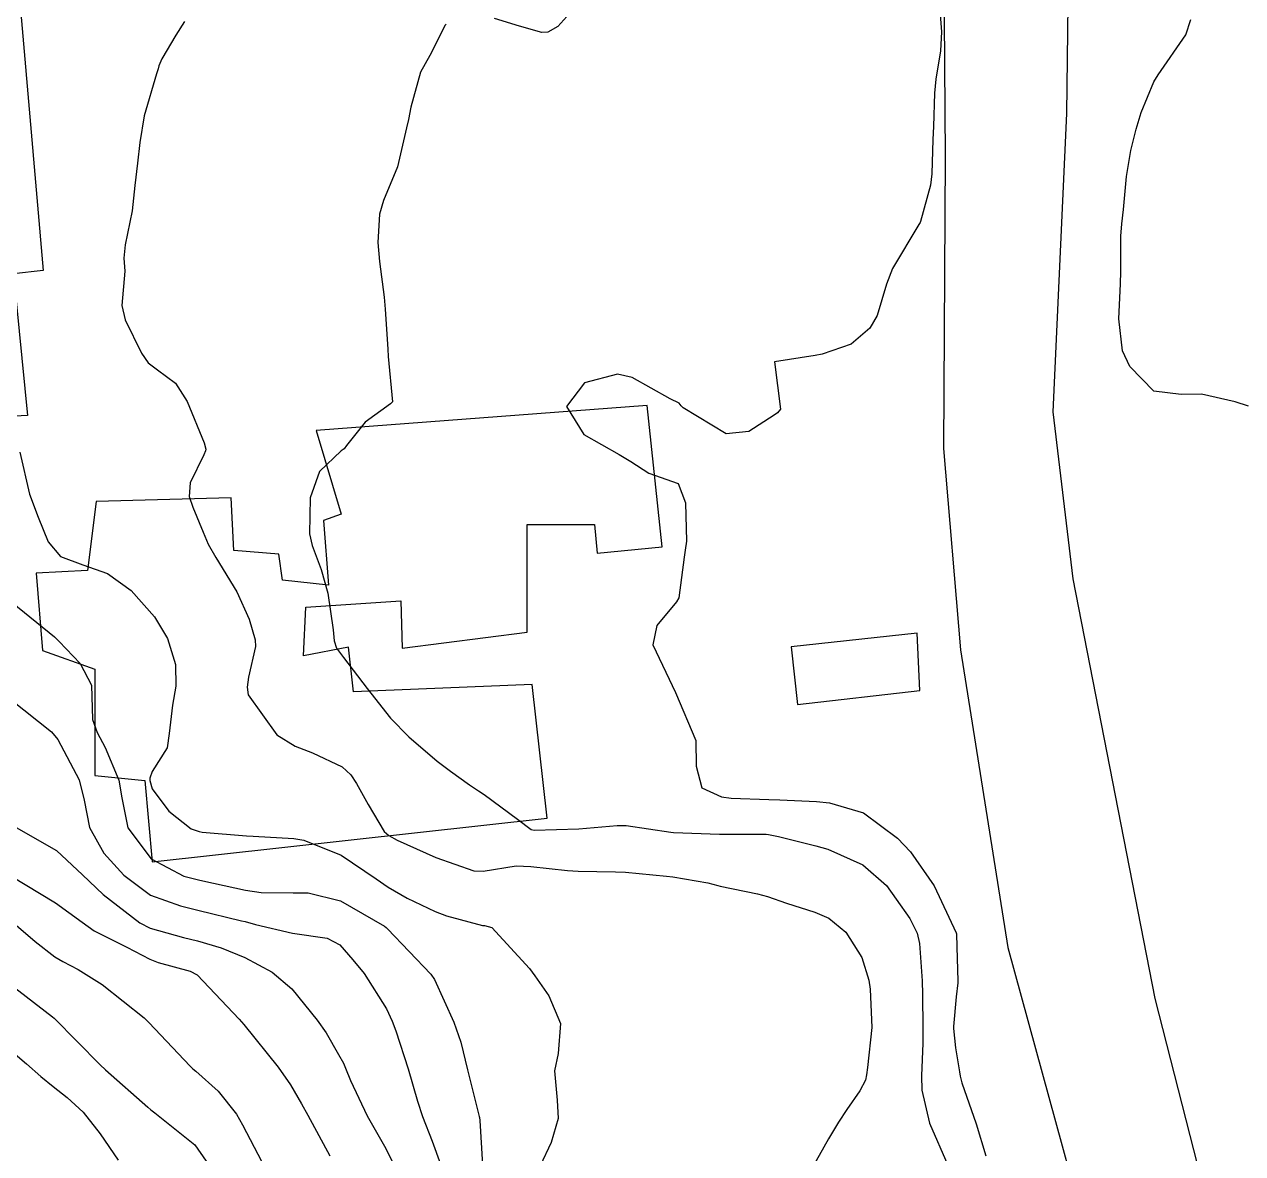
# Model space of a CAD drawing. Header units: metres. Extents: x 318500 to 325275, y 7408834 to 7428799.
# Drawn here: x 323871.3 to 323922.7, y 7420857.6 to 7420905.2 of the extents above; entities that cross this region are included whole.
import ezdxf

# ---------------------------------------------------------------- set-up
doc = ezdxf.new("R2010")
doc.units = ezdxf.units.M
doc.header["$MEASUREMENT"] = 0
for name, color, linetype in [('Curvas de Nivel 1m', 11, 'Continuous'), ('Curvas de Nivel 5m', 15, 'Continuous'), ('Edificações', 30, 'Continuous'), ('Vias Primárias', 230, 'Continuous')]:
    doc.layers.add(name, color=color, linetype=linetype)

msp = doc.modelspace()

# ---------------------------------------------------------------- linework, layer by layer
at = {"layer": 'Curvas de Nivel 1m', "flags": 128}
for points, elevation in [([(323909.882, 7420906.169), (323909.982, 7420904.901), (323909.93, 7420904.089), (323909.74, 7420902.904), (323909.686, 7420902.312), (323909.635, 7420900.904), (323909.615, 7420900.362), (323909.573, 7420898.905), (323909.515, 7420898.433), (323909.093, 7420896.909), (323909.072, 7420896.857), (323909.019, 7420896.771), (323907.909, 7420894.926), (323907.657, 7420894.263), (323907.261, 7420892.936), (323906.962, 7420892.413), (323906.171, 7420891.732), (323904.945, 7420891.311), (323904.656, 7420891.261), (323902.94, 7420890.99), (323903.195, 7420888.987), (323903.07, 7420888.836), (323902.916, 7420888.743), (323901.859, 7420888.053), (323900.904, 7420887.956), (323899.086, 7420889.048), (323899.009, 7420889.137), (323898.922, 7420889.241), (323898.545, 7420889.433), (323896.933, 7420890.33), (323896.324, 7420890.47), (323894.93, 7420890.099), (323894.168, 7420889.111), (323894.902, 7420887.926), (323896.385, 7420887.078), (323896.886, 7420886.783), (323897.642, 7420886.299), (323898.872, 7420885.857), (323899.187, 7420885.045), (323899.232, 7420883.432), (323899.167, 7420883.045), (323899.122, 7420882.76), (323898.902, 7420881.049), (323898.807, 7420880.877), (323897.974, 7420879.876), (323897.811, 7420879.06), (323898.76, 7420877.05), (323899.627, 7420875.037), (323899.633, 7420873.951), (323899.875, 7420873.033), (323900.705, 7420872.658), (323901.116, 7420872.602), (323902.703, 7420872.551), (323903.157, 7420872.531), (323904.702, 7420872.46), (323905.261, 7420872.403), (323906.696, 7420871.988), (323908.126, 7420870.918), (323908.671, 7420870.336), (323909.666, 7420868.9), (323910.596, 7420866.925), (323910.608, 7420866.89), (323910.622, 7420866.334), (323910.671, 7420864.889), (323910.666, 7420864.822), (323910.59, 7420864.227), (323910.482, 7420862.98), (323910.483, 7420862.891), (323910.562, 7420862.08), (323910.731, 7420861.066), (323910.758, 7420860.887), (323910.831, 7420860.6), (323911.432, 7420858.876), (323911.846, 7420857.523)], 732), ([(323894.433, 7420905.818), (323893.804, 7420905.12), (323893.376, 7420904.877), (323893.126, 7420904.861), (323892.188, 7420905.139), (323891.134, 7420905.45)], 733), ([(323878.066, 7420905.326), (323877.698, 7420904.755), (323877.106, 7420903.751), (323876.984, 7420903.46), (323876.95, 7420903.342), (323876.88, 7420903.125), (323876.36, 7420901.351), (323876.187, 7420900.229), (323876.077, 7420899.355), (323875.97, 7420898.422), (323875.855, 7420897.357), (323875.561, 7420895.917), (323875.51, 7420895.362), (323875.543, 7420894.81), (323875.424, 7420893.363), (323875.565, 7420892.757), (323876.251, 7420891.35), (323876.538, 7420890.948), (323876.933, 7420890.655), (323877.684, 7420890.085), (323878.178, 7420889.321), (323878.894, 7420887.575), (323878.961, 7420887.309), (323878.954, 7420887.244), (323878.886, 7420887.07), (323878.299, 7420885.888), (323878.261, 7420885.319), (323878.409, 7420884.87), (323878.845, 7420883.814), (323879.066, 7420883.308), (323879.389, 7420882.747), (323880.265, 7420881.295), (323880.793, 7420880.147), (323881.05, 7420879.277), (323881.064, 7420878.99), (323880.764, 7420877.698), (323880.713, 7420877.281), (323880.755, 7420876.962), (323881.953, 7420875.268), (323882.723, 7420874.789), (323883.46, 7420874.508), (323884.71, 7420873.924), (323885.07, 7420873.589), (323885.311, 7420873.221), (323885.812, 7420872.334), (323886.488, 7420871.203), (323886.677, 7420871.025), (323887.034, 7420870.837), (323888.664, 7420870.104), (323890.266, 7420869.545), (323890.656, 7420869.522), (323892.043, 7420869.745), (323892.659, 7420869.726), (323894.216, 7420869.548), (323894.656, 7420869.525), (323896.236, 7420869.497), (323896.656, 7420869.478), (323898.389, 7420869.317), (323898.654, 7420869.284), (323900.13, 7420869.028), (323900.553, 7420868.926), (323900.649, 7420868.897), (323902.218, 7420868.569), (323902.645, 7420868.451), (323903.442, 7420868.182), (323904.638, 7420867.801), (323905.221, 7420867.546), (323905.938, 7420866.95), (323906.614, 7420865.885), (323906.912, 7420864.935), (323906.973, 7420864.556), (323907.036, 7420862.933), (323906.862, 7420861.244), (323906.82, 7420860.936), (323906.771, 7420860.712), (323906.54, 7420860.262), (323905.993, 7420859.483), (323905.629, 7420858.949), (323905.213, 7420858.25), (323904.49, 7420856.96)], 734), ([(323889.094, 7420905.217), (323889.059, 7420905.181), (323888.403, 7420903.899), (323888.015, 7420903.196), (323887.602, 7420901.719), (323887.509, 7420901.204), (323887.428, 7420900.851), (323887.05, 7420899.21), (323886.457, 7420897.787), (323886.288, 7420897.217), (323886.214, 7420896.012), (323886.286, 7420895.217), (323886.478, 7420893.714), (323886.53, 7420893.214), (323886.633, 7420891.524), (323886.653, 7420891.213), (323886.827, 7420889.305), (323886.747, 7420889.212), (323885.684, 7420888.446), (323884.894, 7420887.469), (323884.796, 7420887.327), (323884.674, 7420887.233), (323883.751, 7420886.373), (323883.361, 7420885.252), (323883.337, 7420883.745), (323883.442, 7420883.251), (323883.827, 7420882.243), (323884.112, 7420881.24), (323884.327, 7420879.697), (323884.372, 7420879.236), (323884.471, 7420878.928), (323884.773, 7420878.531), (323885.763, 7420877.22), (323886.742, 7420875.974), (323887.519, 7420875.192), (323888.715, 7420874.162), (323889.275, 7420873.738), (323890.078, 7420873.159), (323890.457, 7420872.913), (323890.696, 7420872.757), (323892.102, 7420871.719), (323892.681, 7420871.279), (323892.802, 7420871.248), (323894.683, 7420871.31), (323896.307, 7420871.454), (323896.686, 7420871.445), (323898.563, 7420871.17), (323898.682, 7420871.157), (323900.622, 7420871.08), (323900.681, 7420871.078), (323902.592, 7420871.081), (323902.681, 7420871.073), (323903.103, 7420870.986), (323904.674, 7420870.595), (323905.179, 7420870.456), (323906.663, 7420869.792), (323907.664, 7420868.925), (323908.073, 7420868.347), (323908.636, 7420867.533), (323908.958, 7420866.907), (323909.049, 7420866.48), (323909.163, 7420864.904), (323909.175, 7420864.321), (323909.194, 7420862.904), (323909.186, 7420862.281), (323909.131, 7420860.904), (323909.155, 7420860.289), (323909.468, 7420858.901), (323910.247, 7420857.139)], 733), ([(323922.926, 7420889.126), (323922.359, 7420889.305), (323920.933, 7420889.619), (323920.08, 7420889.616), (323918.935, 7420889.757), (323917.911, 7420890.796), (323917.614, 7420891.457), (323917.447, 7420892.803), (323917.52, 7420894.274), (323917.535, 7420894.802), (323917.539, 7420896.286), (323917.58, 7420896.802), (323917.649, 7420897.414), (323917.78, 7420898.799), (323917.963, 7420899.9), (323918.184, 7420900.793), (323918.389, 7420901.492), (323918.925, 7420902.783), (323919.113, 7420903.089), (323920.271, 7420904.763), (323920.488, 7420905.412)], 732), ([(323870.801, 7420880.85), (323872.584, 7420879.393), (323872.682, 7420879.295), (323872.778, 7420879.201), (323873.669, 7420878.276), (323874.148, 7420877.369), (323874.192, 7420875.915), (323874.389, 7420875.365), (323874.721, 7420874.733), (323875.298, 7420873.354), (323875.427, 7420872.618), (323875.682, 7420871.35), (323876.66, 7420870.039), (323878.031, 7420869.319), (323878.648, 7420869.157), (323878.84, 7420869.114), (323880.642, 7420868.722), (323881.291, 7420868.623), (323882.64, 7420868.618), (323883.275, 7420868.616), (323884.636, 7420868.275), (323886.498, 7420867.202), (323886.566, 7420867.147), (323886.619, 7420867.09), (323888.447, 7420865.182), (323888.597, 7420864.966), (323889.418, 7420863.167), (323889.713, 7420862.314), (323889.995, 7420861.158), (323890.49, 7420859.181), (323890.496, 7420859.15), (323890.518, 7420859.012), (323890.631, 7420857.148)], 736), ([(323870.75, 7420876.754), (323872.46, 7420875.394), (323872.725, 7420875.067), (323873.623, 7420873.376), (323873.832, 7420872.513), (323874.06, 7420871.369), (323874.664, 7420870.283), (323875.501, 7420869.351), (323876.638, 7420868.52), (323877.895, 7420868.057), (323878.629, 7420867.886), (323880.47, 7420867.434), (323880.622, 7420867.397), (323881.053, 7420867.276), (323882.616, 7420866.906), (323884.079, 7420866.702), (323884.612, 7420866.421), (323885.167, 7420865.783), (323885.644, 7420865.214), (323886.578, 7420863.728), (323886.818, 7420863.198), (323886.971, 7420862.791), (323887.498, 7420861.191), (323887.889, 7420859.827), (323888.098, 7420859.184), (323888.505, 7420858.148), (323888.854, 7420857.175)], 737), ([(323870.868, 7420871.417), (323872.665, 7420870.39), (323873.76, 7420869.373), (323874.638, 7420868.536), (323876.176, 7420867.344), (323876.618, 7420867.116), (323878.029, 7420866.734), (323878.613, 7420866.594), (323879.604, 7420866.289), (323880.606, 7420865.885), (323881.757, 7420865.268), (323882.59, 7420864.564), (323883.662, 7420863.244), (323884.033, 7420862.709), (323884.556, 7420861.802), (323884.761, 7420861.436), (323884.851, 7420861.225), (323885.059, 7420860.705), (323885.772, 7420859.211), (323886.501, 7420857.934), (323886.881, 7420857.196)], 738), ([(323870.741, 7420869.326), (323872.632, 7420868.196), (323873.752, 7420867.373), (323874.26, 7420867.009), (323874.615, 7420866.822), (323875.638, 7420866.322), (323876.605, 7420865.818), (323876.95, 7420865.682), (323878.31, 7420865.314), (323878.598, 7420865.16), (323880.375, 7420863.283), (323880.567, 7420863.062), (323882.011, 7420861.265), (323882.533, 7420860.525), (323882.999, 7420859.725), (323883.26, 7420859.249), (323884.198, 7420857.531)], 739), ([(323870.592, 7420864.864), (323872.494, 7420863.391), (323872.569, 7420863.326), (323874.515, 7420861.36), (323874.74, 7420861.156), (323876.522, 7420859.573), (323876.649, 7420859.465), (323876.81, 7420859.336), (323878.5, 7420857.988), (323878.972, 7420857.303)], 741), ([(323870.551, 7420862.13), (323871.403, 7420861.407), (323872.013, 7420860.876), (323872.531, 7420860.445), (323873.125, 7420859.98), (323873.789, 7420859.371), (323874.507, 7420858.462), (323875.265, 7420857.352)], 742)]:
    msp.add_lwpolyline(points, dxfattribs=dict(at, elevation=elevation))
at = {"layer": 'Curvas de Nivel 5m', "flags": 128}
for points, elevation in [([(323871.117, 7420887.186), (323871.53, 7420885.41), (323871.894, 7420884.448), (323872.312, 7420883.398), (323872.831, 7420882.783), (323873.773, 7420882.429), (323874.821, 7420882.075), (323875.811, 7420881.35), (323876.794, 7420880.244), (323877.349, 7420879.331), (323877.682, 7420878.239), (323877.694, 7420877.326), (323877.558, 7420876.518), (323877.414, 7420875.33), (323877.336, 7420874.715), (323876.706, 7420873.725), (323876.601, 7420873.442), (323876.605, 7420873.341), (323876.697, 7420872.996), (323877.41, 7420872.052), (323878.344, 7420871.315), (323878.678, 7420871.196), (323878.816, 7420871.169), (323880.676, 7420871.009), (323880.957, 7420870.996), (323882.675, 7420870.895), (323883.101, 7420870.826), (323884.665, 7420870.205), (323886.143, 7420869.208), (323886.645, 7420868.852), (323887.454, 7420868.38), (323888.636, 7420867.819), (323889.111, 7420867.649), (323890.631, 7420867.24), (323890.71, 7420867.228), (323891.026, 7420867.144), (323892.604, 7420865.418), (323892.833, 7420865.118), (323893.421, 7420864.278), (323893.916, 7420863.107), (323893.82, 7420861.845), (323893.662, 7420861.109), (323893.769, 7420859.87), (323893.811, 7420859.107), (323893.528, 7420858.086), (323893.054, 7420857.114)], 735), ([(323870.77, 7420867.418), (323871.768, 7420866.559), (323872.605, 7420865.918), (323872.934, 7420865.716), (323873.586, 7420865.375), (323874.591, 7420864.744), (323876.367, 7420863.342), (323876.567, 7420863.153), (323878.297, 7420861.314), (323878.419, 7420861.192), (323878.538, 7420861.097), (323879.481, 7420860.247), (323880.25, 7420859.284), (323880.513, 7420858.838), (323881.322, 7420857.272)], 740)]:
    msp.add_lwpolyline(points, dxfattribs=dict(at, elevation=elevation))
at = {"layer": 'Edificações'}
for points in [[(323870.95, 7420908.128), (323872.105, 7420894.843), (323870.852, 7420894.692), (323871.452, 7420888.728), (323854.513, 7420887.827), (323853.988, 7420892.582), (323837.295, 7420891.234), (323836.441, 7420901.11), (323866.525, 7420903.472), (323866.073, 7420908.378), (323870.484, 7420908.779), (323870.95, 7420908.128)], [(323897.573, 7420889.147), (323883.615, 7420888.095), (323884.669, 7420884.57), (323883.931, 7420884.307), (323884.142, 7420881.571), (323882.193, 7420881.781), (323882.035, 7420882.886), (323880.139, 7420883.044), (323880.034, 7420885.254), (323874.346, 7420885.096), (323873.971, 7420882.189), (323871.812, 7420882.084), (323872.075, 7420878.822), (323874.287, 7420878.032), (323874.285, 7420873.552), (323876.392, 7420873.342), (323876.708, 7420869.922), (323893.351, 7420871.763), (323892.719, 7420877.393), (323885.188, 7420877.077), (323884.977, 7420878.971), (323883.081, 7420878.603), (323883.186, 7420880.655), (323887.189, 7420880.918), (323887.242, 7420878.919), (323892.508, 7420879.603), (323892.509, 7420884.138), (323895.354, 7420884.138), (323895.459, 7420882.928), (323898.198, 7420883.192), (323897.573, 7420889.147)], [(323909.064, 7420877.133), (323908.958, 7420879.553), (323903.639, 7420878.974), (323903.902, 7420876.554), (323909.064, 7420877.133)]]:
    msp.add_lwpolyline(points, close=True, dxfattribs=at)
at = {"layer": 'Vias Primárias'}
for points in [[(323715.644, 7420145.548, 0), (323709.04, 7420132.939)], [(323831.088, 7420001.787, 0), (323833.844, 7420008.443, 0.220888)]]:
    msp.add_lwpolyline(points, format="xyb", dxfattribs=at)
for points in [[(323923.078, 7420848.158), (323918.984, 7420864.157), (323915.528, 7420881.847), (323914.678, 7420888.881), (323915.262, 7420901.453), (323915.424, 7420915.278)], [(323910.066, 7420909.409), (323910.133, 7420899.626), (323910.063, 7420887.337), (323910.776, 7420878.85), (323912.775, 7420866.312), (323917.684, 7420848.406), (323922.351, 7420833.687), (323924.342, 7420821.705)]]:
    msp.add_lwpolyline(points, dxfattribs=at)

doc.saveas('drawing.dxf')
